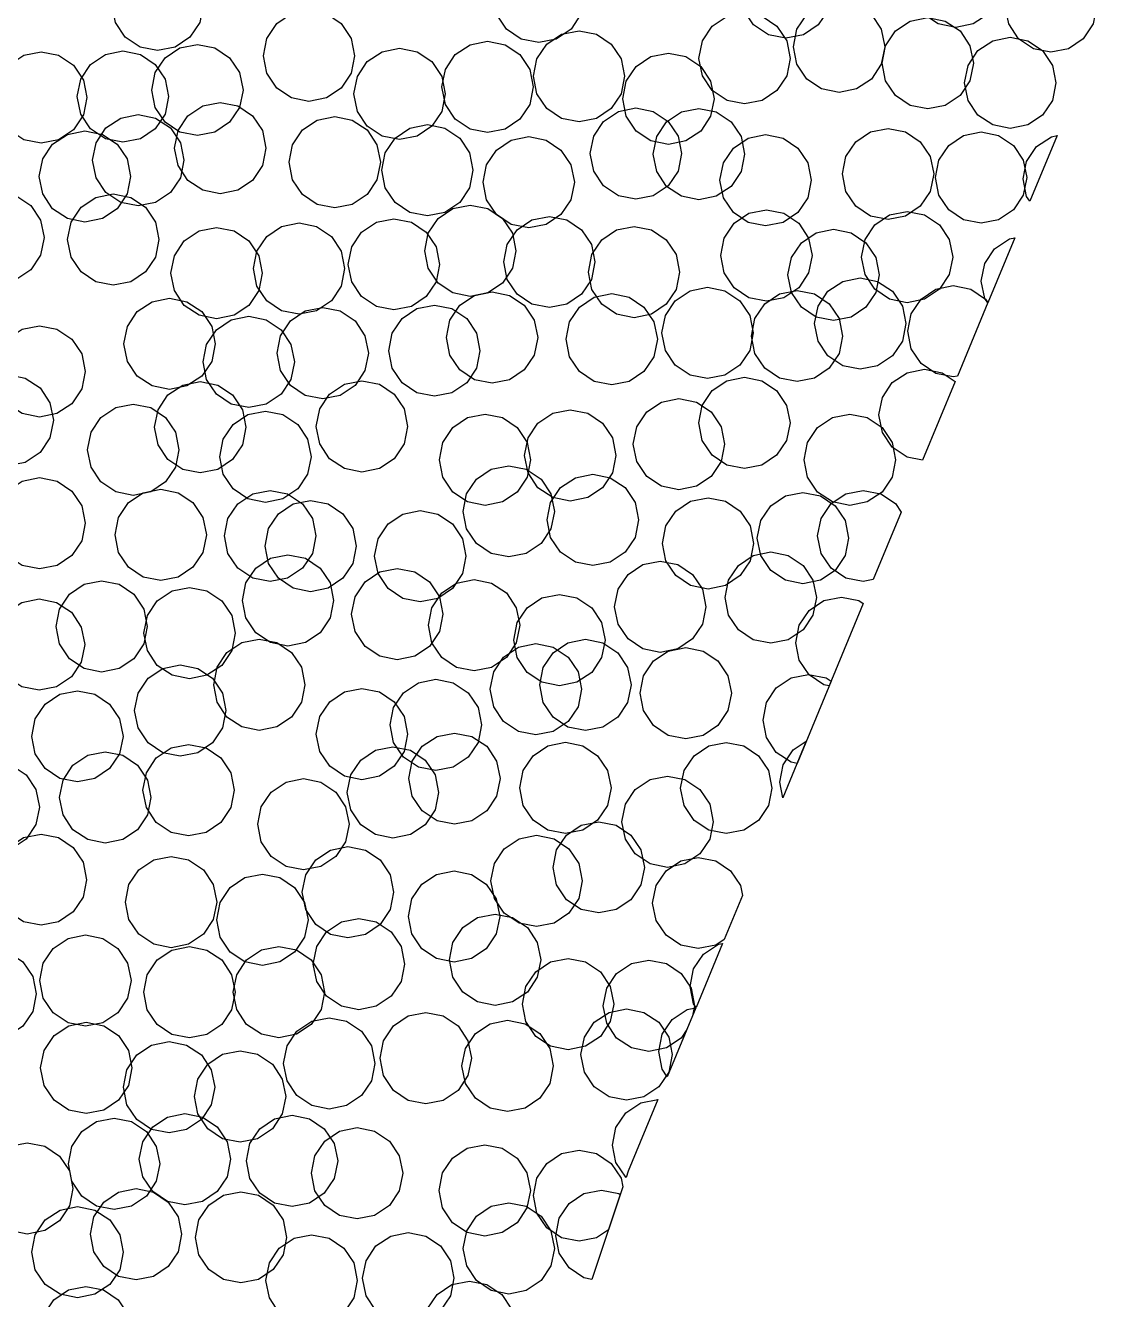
# Model space of a CAD drawing. Header units: millimetres. Extents: x -64 to 65, y -33 to 54.
# Drawn here: x -34.09 to -20.01, y -25.12 to -8.37 of the extents above; entities that cross this region are included whole.
import ezdxf

# ---------------------------------------------------------------- set-up
doc = ezdxf.new("R2010")
doc.units = ezdxf.units.MM

msp = doc.modelspace()

# ---------------------------------------------------------------- linework, layer by layer
for points in [[(-21.306, -8.024), (-21.436, -8.218), (-21.631, -8.348), (-21.861, -8.394), (-22.09, -8.348), (-22.285, -8.218), (-22.415, -8.024), (-22.461, -7.794), (-22.415, -7.564), (-22.285, -7.37), (-22.09, -7.24), (-21.861, -7.194), (-21.631, -7.24), (-21.436, -7.37), (-21.306, -7.564), (-21.261, -7.794), (-21.306, -8.024)], [(-23.539, -8.166), (-23.669, -8.361), (-23.863, -8.491), (-24.093, -8.536), (-24.323, -8.491), (-24.517, -8.361), (-24.647, -8.166), (-24.693, -7.936), (-24.647, -7.707), (-24.517, -7.512), (-24.323, -7.382), (-24.093, -7.336), (-23.863, -7.382), (-23.669, -7.512), (-23.539, -7.707), (-23.493, -7.936), (-23.539, -8.166)], [(-31.799, -8.329), (-31.929, -8.524), (-32.124, -8.654), (-32.354, -8.699), (-32.583, -8.654), (-32.778, -8.524), (-32.908, -8.329), (-32.954, -8.099), (-32.908, -7.87), (-32.778, -7.675), (-32.583, -7.545), (-32.354, -7.499), (-32.124, -7.545), (-31.929, -7.675), (-31.799, -7.87), (-31.754, -8.099), (-31.799, -8.329)], [(-26.788, -8.222), (-26.918, -8.417), (-27.113, -8.547), (-27.342, -8.593), (-27.572, -8.547), (-27.766, -8.417), (-27.897, -8.222), (-27.942, -7.993), (-27.897, -7.763), (-27.766, -7.568), (-27.572, -7.438), (-27.342, -7.393), (-27.113, -7.438), (-26.918, -7.568), (-26.788, -7.763), (-26.742, -7.993), (-26.788, -8.222)], [(-20.055, -8.349), (-20.185, -8.544), (-20.38, -8.674), (-20.609, -8.719), (-20.839, -8.674), (-21.034, -8.544), (-21.164, -8.349), (-21.209, -8.119), (-21.164, -7.89), (-21.034, -7.695), (-20.839, -7.565), (-20.609, -7.519), (-20.38, -7.565), (-20.185, -7.695), (-20.055, -7.89), (-20.009, -8.119), (-20.055, -8.349)], [(-29.808, -8.997), (-29.938, -9.192), (-30.133, -9.322), (-30.363, -9.367), (-30.592, -9.322), (-30.787, -9.192), (-30.917, -8.997), (-30.963, -8.767), (-30.917, -8.538), (-30.787, -8.343), (-30.592, -8.213), (-30.363, -8.167), (-30.133, -8.213), (-29.938, -8.343), (-29.808, -8.538), (-29.763, -8.767), (-29.808, -8.997)], [(-24.082, -9.03), (-24.212, -9.225), (-24.407, -9.355), (-24.637, -9.401), (-24.866, -9.355), (-25.061, -9.225), (-25.191, -9.03), (-25.237, -8.801), (-25.191, -8.571), (-25.061, -8.376), (-24.866, -8.246), (-24.637, -8.201), (-24.407, -8.246), (-24.212, -8.376), (-24.082, -8.571), (-24.037, -8.801), (-24.082, -9.03)], [(-22.839, -8.878), (-22.969, -9.073), (-23.164, -9.203), (-23.393, -9.249), (-23.623, -9.203), (-23.817, -9.073), (-23.948, -8.878), (-23.993, -8.649), (-23.948, -8.419), (-23.817, -8.224), (-23.623, -8.094), (-23.393, -8.049), (-23.164, -8.094), (-22.969, -8.224), (-22.839, -8.419), (-22.793, -8.649), (-22.839, -8.878)], [(-21.674, -9.095), (-21.804, -9.289), (-21.998, -9.419), (-22.228, -9.465), (-22.458, -9.419), (-22.652, -9.289), (-22.782, -9.095), (-22.828, -8.865), (-22.782, -8.636), (-22.652, -8.441), (-22.458, -8.311), (-22.228, -8.265), (-21.998, -8.311), (-21.804, -8.441), (-21.674, -8.636), (-21.628, -8.865), (-21.674, -9.095)], [(-26.259, -9.266), (-26.389, -9.461), (-26.584, -9.591), (-26.813, -9.637), (-27.043, -9.591), (-27.237, -9.461), (-27.367, -9.266), (-27.413, -9.037), (-27.367, -8.807), (-27.237, -8.613), (-27.043, -8.483), (-26.813, -8.437), (-26.584, -8.483), (-26.389, -8.613), (-26.259, -8.807), (-26.213, -9.037), (-26.259, -9.266)], [(-20.589, -9.353), (-20.719, -9.547), (-20.914, -9.677), (-21.144, -9.723), (-21.373, -9.677), (-21.568, -9.547), (-21.698, -9.353), (-21.744, -9.123), (-21.698, -8.894), (-21.568, -8.699), (-21.373, -8.569), (-21.144, -8.523), (-20.914, -8.569), (-20.719, -8.699), (-20.589, -8.894), (-20.544, -9.123), (-20.589, -9.353)], [(-32.256, -9.534), (-32.386, -9.729), (-32.58, -9.859), (-32.81, -9.904), (-33.04, -9.859), (-33.234, -9.729), (-33.364, -9.534), (-33.41, -9.304), (-33.364, -9.075), (-33.234, -8.88), (-33.04, -8.75), (-32.81, -8.704), (-32.58, -8.75), (-32.386, -8.88), (-32.256, -9.075), (-32.21, -9.304), (-32.256, -9.534)], [(-31.276, -9.447), (-31.406, -9.642), (-31.6, -9.772), (-31.83, -9.817), (-32.06, -9.772), (-32.254, -9.642), (-32.384, -9.447), (-32.43, -9.217), (-32.384, -8.988), (-32.254, -8.793), (-32.06, -8.663), (-31.83, -8.617), (-31.6, -8.663), (-31.406, -8.793), (-31.276, -8.988), (-31.23, -9.217), (-31.276, -9.447)], [(-28.618, -9.498), (-28.748, -9.692), (-28.942, -9.822), (-29.172, -9.868), (-29.402, -9.822), (-29.596, -9.692), (-29.726, -9.498), (-29.772, -9.268), (-29.726, -9.038), (-29.596, -8.844), (-29.402, -8.714), (-29.172, -8.668), (-28.942, -8.714), (-28.748, -8.844), (-28.618, -9.038), (-28.572, -9.268), (-28.618, -9.498)], [(-27.461, -9.406), (-27.591, -9.601), (-27.786, -9.731), (-28.015, -9.777), (-28.245, -9.731), (-28.44, -9.601), (-28.57, -9.406), (-28.615, -9.177), (-28.57, -8.947), (-28.44, -8.752), (-28.245, -8.622), (-28.015, -8.577), (-27.786, -8.622), (-27.591, -8.752), (-27.461, -8.947), (-27.415, -9.177), (-27.461, -9.406)], [(-33.329, -9.545), (-33.459, -9.74), (-33.654, -9.87), (-33.883, -9.915), (-34.113, -9.87), (-34.308, -9.74), (-34.438, -9.545), (-34.483, -9.315), (-34.438, -9.086), (-34.308, -8.891), (-34.113, -8.761), (-33.883, -8.715), (-33.654, -8.761), (-33.459, -8.891), (-33.329, -9.086), (-33.283, -9.315), (-33.329, -9.545)], [(-25.083, -9.561), (-25.213, -9.756), (-25.408, -9.886), (-25.637, -9.932), (-25.867, -9.886), (-26.062, -9.756), (-26.192, -9.561), (-26.237, -9.332), (-26.192, -9.102), (-26.062, -8.907), (-25.867, -8.777), (-25.637, -8.732), (-25.408, -8.777), (-25.213, -8.907), (-25.083, -9.102), (-25.037, -9.332), (-25.083, -9.561)], [(-32.054, -10.37), (-32.184, -10.565), (-32.379, -10.695), (-32.609, -10.741), (-32.838, -10.695), (-33.033, -10.565), (-33.163, -10.37), (-33.209, -10.141), (-33.163, -9.911), (-33.033, -9.716), (-32.838, -9.586), (-32.609, -9.541), (-32.379, -9.586), (-32.184, -9.716), (-32.054, -9.911), (-32.009, -10.141), (-32.054, -10.37)], [(-30.975, -10.21), (-31.105, -10.405), (-31.3, -10.535), (-31.529, -10.58), (-31.759, -10.535), (-31.954, -10.405), (-32.084, -10.21), (-32.129, -9.98), (-32.084, -9.751), (-31.954, -9.556), (-31.759, -9.426), (-31.529, -9.38), (-31.3, -9.426), (-31.105, -9.556), (-30.975, -9.751), (-30.929, -9.98), (-30.975, -10.21)], [(-25.511, -10.283), (-25.641, -10.477), (-25.836, -10.607), (-26.065, -10.653), (-26.295, -10.607), (-26.49, -10.477), (-26.62, -10.283), (-26.665, -10.053), (-26.62, -9.823), (-26.49, -9.629), (-26.295, -9.499), (-26.065, -9.453), (-25.836, -9.499), (-25.641, -9.629), (-25.511, -9.823), (-25.465, -10.053), (-25.511, -10.283)], [(-24.683, -10.289), (-24.813, -10.484), (-25.008, -10.614), (-25.237, -10.66), (-25.467, -10.614), (-25.661, -10.484), (-25.792, -10.289), (-25.837, -10.06), (-25.792, -9.83), (-25.661, -9.635), (-25.467, -9.505), (-25.237, -9.46), (-25.008, -9.505), (-24.813, -9.635), (-24.683, -9.83), (-24.637, -10.06), (-24.683, -10.289)], [(-29.47, -10.396), (-29.6, -10.591), (-29.794, -10.721), (-30.024, -10.766), (-30.254, -10.721), (-30.448, -10.591), (-30.578, -10.396), (-30.624, -10.166), (-30.578, -9.937), (-30.448, -9.742), (-30.254, -9.612), (-30.024, -9.566), (-29.794, -9.612), (-29.6, -9.742), (-29.47, -9.937), (-29.424, -10.166), (-29.47, -10.396)], [(-28.252, -10.502), (-28.382, -10.697), (-28.577, -10.827), (-28.807, -10.872), (-29.036, -10.827), (-29.231, -10.697), (-29.361, -10.502), (-29.407, -10.272), (-29.361, -10.043), (-29.231, -9.848), (-29.036, -9.718), (-28.807, -9.672), (-28.577, -9.718), (-28.382, -9.848), (-28.252, -10.043), (-28.207, -10.272), (-28.252, -10.502)], [(-32.755, -10.584), (-32.885, -10.778), (-33.079, -10.908), (-33.309, -10.954), (-33.539, -10.908), (-33.733, -10.778), (-33.863, -10.584), (-33.909, -10.354), (-33.863, -10.124), (-33.733, -9.93), (-33.539, -9.8), (-33.309, -9.754), (-33.079, -9.8), (-32.885, -9.93), (-32.755, -10.124), (-32.709, -10.354), (-32.755, -10.584)], [(-26.92, -10.66), (-27.05, -10.854), (-27.245, -10.984), (-27.474, -11.03), (-27.704, -10.984), (-27.899, -10.854), (-28.029, -10.66), (-28.074, -10.43), (-28.029, -10.2), (-27.899, -10.006), (-27.704, -9.876), (-27.474, -9.83), (-27.245, -9.876), (-27.05, -10.006), (-26.92, -10.2), (-26.874, -10.43), (-26.92, -10.66)], [(-23.806, -10.634), (-23.936, -10.828), (-24.13, -10.958), (-24.36, -11.004), (-24.59, -10.958), (-24.784, -10.828), (-24.914, -10.634), (-24.96, -10.404), (-24.914, -10.174), (-24.784, -9.98), (-24.59, -9.85), (-24.36, -9.804), (-24.13, -9.85), (-23.936, -9.98), (-23.806, -10.174), (-23.76, -10.404), (-23.806, -10.634)], [(-22.196, -10.551), (-22.326, -10.746), (-22.521, -10.876), (-22.75, -10.921), (-22.98, -10.876), (-23.174, -10.746), (-23.304, -10.551), (-23.35, -10.321), (-23.304, -10.092), (-23.174, -9.897), (-22.98, -9.767), (-22.75, -9.721), (-22.521, -9.767), (-22.326, -9.897), (-22.196, -10.092), (-22.15, -10.321), (-22.196, -10.551)], [(-20.973, -10.598), (-21.103, -10.793), (-21.298, -10.923), (-21.527, -10.969), (-21.757, -10.923), (-21.952, -10.793), (-22.082, -10.598), (-22.127, -10.369), (-22.082, -10.139), (-21.952, -9.945), (-21.757, -9.814), (-21.527, -9.769), (-21.298, -9.814), (-21.103, -9.945), (-20.973, -10.139), (-20.927, -10.369), (-20.973, -10.598)], [(-20.886, -10.678), (-20.928, -10.615), (-20.973, -10.385), (-20.928, -10.155), (-20.798, -9.961), (-20.603, -9.831), (-20.529, -9.816), (-20.886, -10.678)], [(-33.891, -11.388), (-34.021, -11.582), (-34.216, -11.712), (-34.446, -11.758), (-34.675, -11.712), (-34.87, -11.582), (-35, -11.388), (-35.046, -11.158), (-35, -10.928), (-34.87, -10.734), (-34.675, -10.604), (-34.446, -10.558), (-34.216, -10.604), (-34.021, -10.734), (-33.891, -10.928), (-33.846, -11.158), (-33.891, -11.388)], [(-32.382, -11.413), (-32.512, -11.608), (-32.706, -11.738), (-32.936, -11.784), (-33.165, -11.738), (-33.36, -11.608), (-33.49, -11.413), (-33.536, -11.184), (-33.49, -10.954), (-33.36, -10.759), (-33.165, -10.629), (-32.936, -10.584), (-32.706, -10.629), (-32.512, -10.759), (-32.382, -10.954), (-32.336, -11.184), (-32.382, -11.413)], [(-27.688, -11.56), (-27.818, -11.755), (-28.012, -11.885), (-28.242, -11.931), (-28.472, -11.885), (-28.666, -11.755), (-28.796, -11.56), (-28.842, -11.331), (-28.796, -11.101), (-28.666, -10.906), (-28.472, -10.776), (-28.242, -10.731), (-28.012, -10.776), (-27.818, -10.906), (-27.688, -11.101), (-27.642, -11.331), (-27.688, -11.56)], [(-26.649, -11.708), (-26.779, -11.902), (-26.973, -12.033), (-27.203, -12.078), (-27.433, -12.033), (-27.627, -11.902), (-27.757, -11.708), (-27.803, -11.478), (-27.757, -11.249), (-27.627, -11.054), (-27.433, -10.924), (-27.203, -10.878), (-26.973, -10.924), (-26.779, -11.054), (-26.649, -11.249), (-26.603, -11.478), (-26.649, -11.708)], [(-23.795, -11.622), (-23.925, -11.817), (-24.12, -11.947), (-24.35, -11.993), (-24.579, -11.947), (-24.774, -11.817), (-24.904, -11.622), (-24.95, -11.393), (-24.904, -11.163), (-24.774, -10.968), (-24.579, -10.838), (-24.35, -10.793), (-24.12, -10.838), (-23.925, -10.968), (-23.795, -11.163), (-23.75, -11.393), (-23.795, -11.622)], [(-21.945, -11.643), (-22.075, -11.837), (-22.27, -11.967), (-22.499, -12.013), (-22.729, -11.967), (-22.923, -11.837), (-23.053, -11.643), (-23.099, -11.413), (-23.053, -11.184), (-22.923, -10.989), (-22.729, -10.859), (-22.499, -10.813), (-22.27, -10.859), (-22.075, -10.989), (-21.945, -11.184), (-21.899, -11.413), (-21.945, -11.643)], [(-31.023, -11.854), (-31.153, -12.049), (-31.348, -12.179), (-31.578, -12.225), (-31.807, -12.179), (-32.002, -12.049), (-32.132, -11.854), (-32.178, -11.625), (-32.132, -11.395), (-32.002, -11.201), (-31.807, -11.07), (-31.578, -11.025), (-31.348, -11.07), (-31.153, -11.201), (-31.023, -11.395), (-30.978, -11.625), (-31.023, -11.854)], [(-29.939, -11.795), (-30.069, -11.99), (-30.264, -12.12), (-30.494, -12.165), (-30.723, -12.12), (-30.918, -11.99), (-31.048, -11.795), (-31.094, -11.565), (-31.048, -11.336), (-30.918, -11.141), (-30.723, -11.011), (-30.494, -10.965), (-30.264, -11.011), (-30.069, -11.141), (-29.939, -11.336), (-29.894, -11.565), (-29.939, -11.795)], [(-28.693, -11.739), (-28.823, -11.933), (-29.017, -12.063), (-29.247, -12.109), (-29.477, -12.063), (-29.671, -11.933), (-29.801, -11.739), (-29.847, -11.509), (-29.801, -11.279), (-29.671, -11.085), (-29.477, -10.955), (-29.247, -10.909), (-29.017, -10.955), (-28.823, -11.085), (-28.693, -11.279), (-28.647, -11.509), (-28.693, -11.739)], [(-25.536, -11.84), (-25.666, -12.034), (-25.861, -12.164), (-26.09, -12.21), (-26.32, -12.164), (-26.515, -12.034), (-26.645, -11.84), (-26.69, -11.61), (-26.645, -11.38), (-26.515, -11.186), (-26.32, -11.056), (-26.09, -11.01), (-25.861, -11.056), (-25.666, -11.186), (-25.536, -11.38), (-25.49, -11.61), (-25.536, -11.84)], [(-22.912, -11.878), (-23.042, -12.072), (-23.237, -12.202), (-23.466, -12.248), (-23.696, -12.202), (-23.89, -12.072), (-24.021, -11.878), (-24.066, -11.648), (-24.021, -11.418), (-23.89, -11.224), (-23.696, -11.094), (-23.466, -11.048), (-23.237, -11.094), (-23.042, -11.224), (-22.912, -11.418), (-22.866, -11.648), (-22.912, -11.878)], [(-21.44, -12.017), (-21.48, -11.957), (-21.526, -11.728), (-21.48, -11.498), (-21.35, -11.303), (-21.155, -11.173), (-21.085, -11.159), (-21.44, -12.017)], [(-22.562, -12.517), (-22.692, -12.712), (-22.887, -12.842), (-23.116, -12.888), (-23.346, -12.842), (-23.54, -12.712), (-23.671, -12.517), (-23.716, -12.288), (-23.671, -12.058), (-23.54, -11.863), (-23.346, -11.733), (-23.116, -11.688), (-22.887, -11.733), (-22.692, -11.863), (-22.562, -12.058), (-22.516, -12.288), (-22.562, -12.517)], [(-27.402, -12.701), (-27.532, -12.895), (-27.727, -13.025), (-27.956, -13.071), (-28.186, -13.025), (-28.381, -12.895), (-28.511, -12.701), (-28.556, -12.471), (-28.511, -12.241), (-28.381, -12.047), (-28.186, -11.917), (-27.956, -11.871), (-27.727, -11.917), (-27.532, -12.047), (-27.402, -12.241), (-27.356, -12.471), (-27.402, -12.701)], [(-24.569, -12.641), (-24.699, -12.836), (-24.894, -12.966), (-25.123, -13.011), (-25.353, -12.966), (-25.548, -12.836), (-25.678, -12.641), (-25.723, -12.411), (-25.678, -12.182), (-25.548, -11.987), (-25.353, -11.857), (-25.123, -11.811), (-24.894, -11.857), (-24.699, -11.987), (-24.569, -12.182), (-24.523, -12.411), (-24.569, -12.641)], [(-23.392, -12.681), (-23.523, -12.875), (-23.717, -13.005), (-23.947, -13.051), (-24.176, -13.005), (-24.371, -12.875), (-24.501, -12.681), (-24.547, -12.451), (-24.501, -12.222), (-24.371, -12.027), (-24.176, -11.897), (-23.947, -11.851), (-23.717, -11.897), (-23.523, -12.027), (-23.392, -12.222), (-23.347, -12.451), (-23.392, -12.681)], [(-21.838, -12.979), (-21.892, -12.989), (-22.122, -12.944), (-22.316, -12.813), (-22.446, -12.619), (-22.492, -12.389), (-22.446, -12.16), (-22.316, -11.965), (-22.122, -11.835), (-21.892, -11.789), (-21.662, -11.835), (-21.468, -11.965), (-21.437, -12.01), (-21.838, -12.979)], [(-31.642, -12.784), (-31.772, -12.978), (-31.967, -13.108), (-32.197, -13.154), (-32.426, -13.108), (-32.621, -12.978), (-32.751, -12.784), (-32.797, -12.554), (-32.751, -12.324), (-32.621, -12.13), (-32.426, -12), (-32.197, -11.954), (-31.967, -12), (-31.772, -12.13), (-31.642, -12.324), (-31.597, -12.554), (-31.642, -12.784)], [(-28.16, -12.874), (-28.29, -13.068), (-28.485, -13.198), (-28.715, -13.244), (-28.944, -13.198), (-29.139, -13.068), (-29.269, -12.874), (-29.315, -12.644), (-29.269, -12.414), (-29.139, -12.22), (-28.944, -12.09), (-28.715, -12.044), (-28.485, -12.09), (-28.29, -12.22), (-28.16, -12.414), (-28.115, -12.644), (-28.16, -12.874)], [(-25.829, -12.724), (-25.959, -12.918), (-26.154, -13.048), (-26.383, -13.094), (-26.613, -13.048), (-26.808, -12.918), (-26.938, -12.724), (-26.983, -12.494), (-26.938, -12.264), (-26.808, -12.07), (-26.613, -11.94), (-26.383, -11.894), (-26.154, -11.94), (-25.959, -12.07), (-25.829, -12.264), (-25.783, -12.494), (-25.829, -12.724)], [(-30.6, -13.021), (-30.73, -13.216), (-30.925, -13.346), (-31.154, -13.392), (-31.384, -13.346), (-31.579, -13.216), (-31.709, -13.021), (-31.754, -12.792), (-31.709, -12.562), (-31.579, -12.368), (-31.384, -12.238), (-31.154, -12.192), (-30.925, -12.238), (-30.73, -12.368), (-30.6, -12.562), (-30.554, -12.792), (-30.6, -13.021)], [(-29.628, -12.906), (-29.758, -13.101), (-29.953, -13.231), (-30.182, -13.276), (-30.412, -13.231), (-30.606, -13.101), (-30.737, -12.906), (-30.782, -12.676), (-30.737, -12.447), (-30.606, -12.252), (-30.412, -12.122), (-30.182, -12.076), (-29.953, -12.122), (-29.758, -12.252), (-29.628, -12.447), (-29.582, -12.676), (-29.628, -12.906)], [(-33.351, -13.146), (-33.481, -13.341), (-33.676, -13.471), (-33.905, -13.517), (-34.135, -13.471), (-34.33, -13.341), (-34.46, -13.146), (-34.505, -12.917), (-34.46, -12.687), (-34.33, -12.492), (-34.135, -12.362), (-33.905, -12.317), (-33.676, -12.362), (-33.481, -12.492), (-33.351, -12.687), (-33.305, -12.917), (-33.351, -13.146)], [(-22.296, -14.083), (-22.5, -14.043), (-22.694, -13.913), (-22.824, -13.718), (-22.87, -13.489), (-22.824, -13.259), (-22.694, -13.064), (-22.5, -12.934), (-22.27, -12.889), (-22.04, -12.934), (-21.868, -13.05), (-22.296, -14.083)], [(-33.768, -13.788), (-33.898, -13.983), (-34.093, -14.113), (-34.323, -14.158), (-34.552, -14.113), (-34.747, -13.983), (-34.877, -13.788), (-34.923, -13.558), (-34.877, -13.329), (-34.747, -13.134), (-34.552, -13.004), (-34.323, -12.958), (-34.093, -13.004), (-33.898, -13.134), (-33.768, -13.329), (-33.723, -13.558), (-33.768, -13.788)], [(-31.238, -13.88), (-31.368, -14.075), (-31.563, -14.205), (-31.793, -14.25), (-32.022, -14.205), (-32.217, -14.075), (-32.347, -13.88), (-32.393, -13.65), (-32.347, -13.421), (-32.217, -13.226), (-32.022, -13.096), (-31.793, -13.05), (-31.563, -13.096), (-31.368, -13.226), (-31.238, -13.421), (-31.193, -13.65), (-31.238, -13.88)], [(-29.113, -13.869), (-29.243, -14.064), (-29.438, -14.194), (-29.667, -14.24), (-29.897, -14.194), (-30.092, -14.064), (-30.222, -13.869), (-30.267, -13.64), (-30.222, -13.41), (-30.092, -13.215), (-29.897, -13.085), (-29.667, -13.04), (-29.438, -13.085), (-29.243, -13.215), (-29.113, -13.41), (-29.067, -13.64), (-29.113, -13.869)], [(-24.085, -13.823), (-24.215, -14.017), (-24.41, -14.147), (-24.639, -14.193), (-24.869, -14.147), (-25.064, -14.017), (-25.194, -13.823), (-25.239, -13.593), (-25.194, -13.364), (-25.064, -13.169), (-24.869, -13.039), (-24.639, -12.993), (-24.41, -13.039), (-24.215, -13.169), (-24.085, -13.364), (-24.039, -13.593), (-24.085, -13.823)], [(-32.12, -14.175), (-32.25, -14.37), (-32.444, -14.5), (-32.674, -14.546), (-32.904, -14.5), (-33.098, -14.37), (-33.228, -14.175), (-33.274, -13.946), (-33.228, -13.716), (-33.098, -13.521), (-32.904, -13.391), (-32.674, -13.346), (-32.444, -13.391), (-32.25, -13.521), (-32.12, -13.716), (-32.074, -13.946), (-32.12, -14.175)], [(-24.944, -14.102), (-25.074, -14.297), (-25.269, -14.427), (-25.499, -14.473), (-25.728, -14.427), (-25.923, -14.297), (-26.053, -14.102), (-26.099, -13.873), (-26.053, -13.643), (-25.923, -13.449), (-25.728, -13.319), (-25.499, -13.273), (-25.269, -13.319), (-25.074, -13.449), (-24.944, -13.643), (-24.899, -13.873), (-24.944, -14.102)], [(-30.381, -14.267), (-30.511, -14.462), (-30.706, -14.592), (-30.935, -14.638), (-31.165, -14.592), (-31.36, -14.462), (-31.49, -14.267), (-31.535, -14.038), (-31.49, -13.808), (-31.36, -13.613), (-31.165, -13.483), (-30.935, -13.438), (-30.706, -13.483), (-30.511, -13.613), (-30.381, -13.808), (-30.335, -14.038), (-30.381, -14.267)], [(-27.495, -14.308), (-27.625, -14.503), (-27.819, -14.633), (-28.049, -14.679), (-28.279, -14.633), (-28.473, -14.503), (-28.603, -14.308), (-28.649, -14.079), (-28.603, -13.849), (-28.473, -13.654), (-28.279, -13.524), (-28.049, -13.479), (-27.819, -13.524), (-27.625, -13.654), (-27.495, -13.849), (-27.449, -14.079), (-27.495, -14.308)], [(-26.374, -14.25), (-26.504, -14.445), (-26.699, -14.575), (-26.929, -14.621), (-27.158, -14.575), (-27.353, -14.445), (-27.483, -14.25), (-27.529, -14.021), (-27.483, -13.791), (-27.353, -13.596), (-27.158, -13.466), (-26.929, -13.421), (-26.699, -13.466), (-26.504, -13.596), (-26.374, -13.791), (-26.329, -14.021), (-26.374, -14.25)], [(-22.698, -14.308), (-22.828, -14.502), (-23.023, -14.633), (-23.252, -14.678), (-23.482, -14.633), (-23.677, -14.502), (-23.807, -14.308), (-23.852, -14.078), (-23.807, -13.849), (-23.677, -13.654), (-23.482, -13.524), (-23.252, -13.478), (-23.023, -13.524), (-22.828, -13.654), (-22.698, -13.849), (-22.652, -14.078), (-22.698, -14.308)], [(-27.182, -14.985), (-27.312, -15.18), (-27.507, -15.31), (-27.736, -15.356), (-27.966, -15.31), (-28.161, -15.18), (-28.291, -14.985), (-28.336, -14.756), (-28.291, -14.526), (-28.161, -14.332), (-27.966, -14.202), (-27.736, -14.156), (-27.507, -14.202), (-27.312, -14.332), (-27.182, -14.526), (-27.136, -14.756), (-27.182, -14.985)], [(-33.351, -15.143), (-33.481, -15.338), (-33.675, -15.468), (-33.905, -15.513), (-34.135, -15.468), (-34.329, -15.338), (-34.459, -15.143), (-34.505, -14.913), (-34.459, -14.684), (-34.329, -14.489), (-34.135, -14.359), (-33.905, -14.313), (-33.675, -14.359), (-33.481, -14.489), (-33.351, -14.684), (-33.305, -14.913), (-33.351, -15.143)], [(-26.077, -15.098), (-26.207, -15.293), (-26.402, -15.423), (-26.631, -15.469), (-26.861, -15.423), (-27.055, -15.293), (-27.186, -15.098), (-27.231, -14.869), (-27.186, -14.639), (-27.055, -14.444), (-26.861, -14.314), (-26.631, -14.269), (-26.402, -14.314), (-26.207, -14.444), (-26.077, -14.639), (-26.031, -14.869), (-26.077, -15.098)], [(-31.758, -15.295), (-31.888, -15.49), (-32.083, -15.62), (-32.312, -15.665), (-32.542, -15.62), (-32.737, -15.49), (-32.867, -15.295), (-32.912, -15.065), (-32.867, -14.836), (-32.737, -14.641), (-32.542, -14.511), (-32.312, -14.465), (-32.083, -14.511), (-31.888, -14.641), (-31.758, -14.836), (-31.712, -15.065), (-31.758, -15.295)], [(-30.319, -15.309), (-30.449, -15.504), (-30.644, -15.634), (-30.873, -15.68), (-31.103, -15.634), (-31.298, -15.504), (-31.428, -15.309), (-31.473, -15.08), (-31.428, -14.85), (-31.298, -14.656), (-31.103, -14.525), (-30.873, -14.48), (-30.644, -14.525), (-30.449, -14.656), (-30.319, -14.85), (-30.273, -15.08), (-30.319, -15.309)], [(-23.315, -15.337), (-23.445, -15.532), (-23.64, -15.662), (-23.869, -15.708), (-24.099, -15.662), (-24.293, -15.532), (-24.423, -15.337), (-24.469, -15.108), (-24.423, -14.878), (-24.293, -14.684), (-24.099, -14.554), (-23.869, -14.508), (-23.64, -14.554), (-23.445, -14.684), (-23.315, -14.878), (-23.269, -15.108), (-23.315, -15.337)], [(-22.946, -15.654), (-23.076, -15.68), (-23.305, -15.634), (-23.5, -15.504), (-23.63, -15.309), (-23.676, -15.08), (-23.63, -14.85), (-23.5, -14.655), (-23.305, -14.525), (-23.076, -14.48), (-22.846, -14.525), (-22.651, -14.655), (-22.578, -14.765), (-22.946, -15.654)], [(-29.787, -15.442), (-29.917, -15.636), (-30.112, -15.767), (-30.341, -15.812), (-30.571, -15.767), (-30.766, -15.636), (-30.896, -15.442), (-30.941, -15.212), (-30.896, -14.983), (-30.766, -14.788), (-30.571, -14.658), (-30.341, -14.612), (-30.112, -14.658), (-29.917, -14.788), (-29.787, -14.983), (-29.741, -15.212), (-29.787, -15.442)], [(-24.563, -15.406), (-24.693, -15.601), (-24.888, -15.731), (-25.117, -15.777), (-25.347, -15.731), (-25.541, -15.601), (-25.672, -15.406), (-25.717, -15.177), (-25.672, -14.947), (-25.541, -14.752), (-25.347, -14.622), (-25.117, -14.577), (-24.888, -14.622), (-24.693, -14.752), (-24.563, -14.947), (-24.517, -15.177), (-24.563, -15.406)], [(-28.345, -15.575), (-28.476, -15.77), (-28.67, -15.9), (-28.9, -15.946), (-29.129, -15.9), (-29.324, -15.77), (-29.454, -15.575), (-29.5, -15.346), (-29.454, -15.116), (-29.324, -14.921), (-29.129, -14.791), (-28.9, -14.746), (-28.67, -14.791), (-28.476, -14.921), (-28.345, -15.116), (-28.3, -15.346), (-28.345, -15.575)], [(-30.084, -16.156), (-30.214, -16.351), (-30.409, -16.481), (-30.639, -16.527), (-30.868, -16.481), (-31.063, -16.351), (-31.193, -16.156), (-31.239, -15.927), (-31.193, -15.697), (-31.063, -15.503), (-30.868, -15.373), (-30.639, -15.327), (-30.409, -15.373), (-30.214, -15.503), (-30.084, -15.697), (-30.039, -15.927), (-30.084, -16.156)], [(-23.738, -16.119), (-23.868, -16.314), (-24.062, -16.444), (-24.292, -16.49), (-24.522, -16.444), (-24.716, -16.314), (-24.846, -16.119), (-24.892, -15.89), (-24.846, -15.66), (-24.716, -15.466), (-24.522, -15.335), (-24.292, -15.29), (-24.062, -15.335), (-23.868, -15.466), (-23.738, -15.66), (-23.692, -15.89), (-23.738, -16.119)], [(-28.648, -16.337), (-28.778, -16.531), (-28.973, -16.661), (-29.202, -16.707), (-29.432, -16.661), (-29.626, -16.531), (-29.756, -16.337), (-29.802, -16.107), (-29.756, -15.878), (-29.626, -15.683), (-29.432, -15.553), (-29.202, -15.507), (-28.973, -15.553), (-28.778, -15.683), (-28.648, -15.878), (-28.602, -16.107), (-28.648, -16.337)], [(-25.191, -16.239), (-25.321, -16.434), (-25.516, -16.564), (-25.745, -16.61), (-25.975, -16.564), (-26.169, -16.434), (-26.299, -16.239), (-26.345, -16.01), (-26.299, -15.78), (-26.169, -15.585), (-25.975, -15.455), (-25.745, -15.41), (-25.516, -15.455), (-25.321, -15.585), (-25.191, -15.78), (-25.145, -16.01), (-25.191, -16.239)], [(-32.535, -16.499), (-32.665, -16.694), (-32.859, -16.824), (-33.089, -16.87), (-33.319, -16.824), (-33.513, -16.694), (-33.643, -16.499), (-33.689, -16.27), (-33.643, -16.04), (-33.513, -15.845), (-33.319, -15.715), (-33.089, -15.67), (-32.859, -15.715), (-32.665, -15.845), (-32.535, -16.04), (-32.489, -16.27), (-32.535, -16.499)], [(-27.638, -16.483), (-27.768, -16.678), (-27.963, -16.808), (-28.192, -16.854), (-28.422, -16.808), (-28.616, -16.678), (-28.747, -16.483), (-28.792, -16.254), (-28.747, -16.024), (-28.616, -15.829), (-28.422, -15.699), (-28.192, -15.654), (-27.963, -15.699), (-27.768, -15.829), (-27.638, -16.024), (-27.592, -16.254), (-27.638, -16.483)], [(-33.356, -16.737), (-33.486, -16.932), (-33.681, -17.062), (-33.91, -17.108), (-34.14, -17.062), (-34.335, -16.932), (-34.465, -16.737), (-34.51, -16.508), (-34.465, -16.278), (-34.335, -16.083), (-34.14, -15.953), (-33.91, -15.908), (-33.681, -15.953), (-33.486, -16.083), (-33.356, -16.278), (-33.31, -16.508), (-33.356, -16.737)], [(-31.379, -16.587), (-31.509, -16.781), (-31.704, -16.911), (-31.934, -16.957), (-32.163, -16.911), (-32.358, -16.781), (-32.488, -16.587), (-32.534, -16.357), (-32.488, -16.127), (-32.358, -15.933), (-32.163, -15.803), (-31.934, -15.757), (-31.704, -15.803), (-31.509, -15.933), (-31.379, -16.127), (-31.334, -16.357), (-31.379, -16.587)], [(-26.516, -16.679), (-26.646, -16.873), (-26.84, -17.003), (-27.07, -17.049), (-27.3, -17.003), (-27.494, -16.873), (-27.624, -16.679), (-27.67, -16.449), (-27.624, -16.219), (-27.494, -16.025), (-27.3, -15.895), (-27.07, -15.849), (-26.84, -15.895), (-26.646, -16.025), (-26.516, -16.219), (-26.47, -16.449), (-26.516, -16.679)], [(-23.525, -17.051), (-23.593, -17.037), (-23.788, -16.907), (-23.918, -16.713), (-23.963, -16.483), (-23.918, -16.253), (-23.788, -16.059), (-23.593, -15.929), (-23.363, -15.883), (-23.134, -15.929), (-23.076, -15.967), (-23.525, -17.051)], [(-30.462, -17.266), (-30.592, -17.46), (-30.787, -17.59), (-31.016, -17.636), (-31.246, -17.59), (-31.441, -17.46), (-31.571, -17.266), (-31.616, -17.036), (-31.571, -16.806), (-31.441, -16.612), (-31.246, -16.482), (-31.016, -16.436), (-30.787, -16.482), (-30.592, -16.612), (-30.462, -16.806), (-30.416, -17.036), (-30.462, -17.266)], [(-26.826, -17.325), (-26.956, -17.52), (-27.151, -17.65), (-27.381, -17.695), (-27.61, -17.65), (-27.805, -17.52), (-27.935, -17.325), (-27.981, -17.095), (-27.935, -16.866), (-27.805, -16.671), (-27.61, -16.541), (-27.381, -16.495), (-27.151, -16.541), (-26.956, -16.671), (-26.826, -16.866), (-26.781, -17.095), (-26.826, -17.325)], [(-26.174, -17.268), (-26.304, -17.463), (-26.499, -17.593), (-26.728, -17.638), (-26.958, -17.593), (-27.152, -17.463), (-27.283, -17.268), (-27.328, -17.038), (-27.283, -16.809), (-27.152, -16.614), (-26.958, -16.484), (-26.728, -16.438), (-26.499, -16.484), (-26.304, -16.614), (-26.174, -16.809), (-26.128, -17.038), (-26.174, -17.268)], [(-24.856, -17.376), (-24.986, -17.571), (-25.181, -17.701), (-25.41, -17.746), (-25.64, -17.701), (-25.835, -17.571), (-25.965, -17.376), (-26.01, -17.146), (-25.965, -16.917), (-25.835, -16.722), (-25.64, -16.592), (-25.41, -16.546), (-25.181, -16.592), (-24.986, -16.722), (-24.856, -16.917), (-24.81, -17.146), (-24.856, -17.376)], [(-31.5, -17.604), (-31.63, -17.799), (-31.825, -17.929), (-32.055, -17.975), (-32.284, -17.929), (-32.479, -17.799), (-32.609, -17.604), (-32.655, -17.375), (-32.609, -17.145), (-32.479, -16.95), (-32.284, -16.82), (-32.055, -16.775), (-31.825, -16.82), (-31.63, -16.95), (-31.5, -17.145), (-31.455, -17.375), (-31.5, -17.604)], [(-23.947, -18.07), (-24.024, -18.055), (-24.219, -17.925), (-24.349, -17.73), (-24.394, -17.5), (-24.349, -17.271), (-24.219, -17.076), (-24.024, -16.946), (-23.794, -16.9), (-23.565, -16.946), (-23.499, -16.99), (-23.947, -18.07)], [(-28.141, -17.793), (-28.271, -17.988), (-28.466, -18.118), (-28.696, -18.164), (-28.925, -18.118), (-29.12, -17.988), (-29.25, -17.793), (-29.296, -17.564), (-29.25, -17.334), (-29.12, -17.14), (-28.925, -17.01), (-28.696, -16.964), (-28.466, -17.01), (-28.271, -17.14), (-28.141, -17.334), (-28.096, -17.564), (-28.141, -17.793)], [(-32.854, -17.943), (-32.984, -18.138), (-33.178, -18.268), (-33.408, -18.314), (-33.638, -18.268), (-33.832, -18.138), (-33.962, -17.943), (-34.008, -17.714), (-33.962, -17.484), (-33.832, -17.289), (-33.638, -17.159), (-33.408, -17.114), (-33.178, -17.159), (-32.984, -17.289), (-32.854, -17.484), (-32.808, -17.714), (-32.854, -17.943)], [(-29.113, -17.913), (-29.243, -18.108), (-29.438, -18.238), (-29.667, -18.284), (-29.897, -18.238), (-30.091, -18.108), (-30.222, -17.913), (-30.267, -17.684), (-30.222, -17.454), (-30.091, -17.259), (-29.897, -17.129), (-29.667, -17.084), (-29.438, -17.129), (-29.243, -17.259), (-29.113, -17.454), (-29.067, -17.684), (-29.113, -17.913)], [(-27.896, -18.499), (-28.026, -18.694), (-28.221, -18.824), (-28.45, -18.87), (-28.68, -18.824), (-28.875, -18.694), (-29.005, -18.499), (-29.05, -18.27), (-29.005, -18.04), (-28.875, -17.845), (-28.68, -17.715), (-28.45, -17.67), (-28.221, -17.715), (-28.026, -17.845), (-27.896, -18.04), (-27.85, -18.27), (-27.896, -18.499)], [(-32.488, -18.747), (-32.618, -18.942), (-32.812, -19.072), (-33.042, -19.117), (-33.272, -19.072), (-33.466, -18.942), (-33.596, -18.747), (-33.642, -18.517), (-33.596, -18.288), (-33.466, -18.093), (-33.272, -17.963), (-33.042, -17.917), (-32.812, -17.963), (-32.618, -18.093), (-32.488, -18.288), (-32.442, -18.517), (-32.488, -18.747)], [(-31.391, -18.651), (-31.521, -18.846), (-31.716, -18.976), (-31.946, -19.022), (-32.175, -18.976), (-32.37, -18.846), (-32.5, -18.651), (-32.546, -18.422), (-32.5, -18.192), (-32.37, -17.997), (-32.175, -17.867), (-31.946, -17.822), (-31.716, -17.867), (-31.521, -17.997), (-31.391, -18.192), (-31.346, -18.422), (-31.391, -18.651)], [(-28.704, -18.68), (-28.834, -18.875), (-29.029, -19.005), (-29.259, -19.051), (-29.488, -19.005), (-29.683, -18.875), (-29.813, -18.68), (-29.859, -18.451), (-29.813, -18.221), (-29.683, -18.026), (-29.488, -17.896), (-29.259, -17.851), (-29.029, -17.896), (-28.834, -18.026), (-28.704, -18.221), (-28.659, -18.451), (-28.704, -18.68)], [(-26.438, -18.622), (-26.568, -18.816), (-26.762, -18.946), (-26.992, -18.992), (-27.221, -18.946), (-27.416, -18.816), (-27.546, -18.622), (-27.592, -18.392), (-27.546, -18.162), (-27.416, -17.968), (-27.221, -17.838), (-26.992, -17.792), (-26.762, -17.838), (-26.568, -17.968), (-26.438, -18.162), (-26.392, -18.392), (-26.438, -18.622)], [(-24.323, -18.623), (-24.453, -18.818), (-24.647, -18.948), (-24.877, -18.993), (-25.107, -18.948), (-25.301, -18.818), (-25.431, -18.623), (-25.477, -18.393), (-25.431, -18.164), (-25.301, -17.969), (-25.107, -17.839), (-24.877, -17.793), (-24.647, -17.839), (-24.453, -17.969), (-24.323, -18.164), (-24.277, -18.393), (-24.323, -18.623)], [(-24.134, -18.523), (-24.175, -18.318), (-24.129, -18.088), (-23.999, -17.893), (-23.825, -17.777), (-24.134, -18.523)], [(-33.952, -18.873), (-34.082, -19.067), (-34.277, -19.197), (-34.506, -19.243), (-34.736, -19.197), (-34.931, -19.067), (-35.061, -18.873), (-35.106, -18.643), (-35.061, -18.413), (-34.931, -18.219), (-34.736, -18.089), (-34.506, -18.043), (-34.277, -18.089), (-34.082, -18.219), (-33.952, -18.413), (-33.906, -18.643), (-33.952, -18.873)], [(-25.095, -19.065), (-25.225, -19.26), (-25.42, -19.39), (-25.649, -19.436), (-25.879, -19.39), (-26.074, -19.26), (-26.204, -19.065), (-26.249, -18.836), (-26.204, -18.606), (-26.074, -18.411), (-25.879, -18.281), (-25.649, -18.236), (-25.42, -18.281), (-25.225, -18.411), (-25.095, -18.606), (-25.049, -18.836), (-25.095, -19.065)], [(-29.881, -19.099), (-30.011, -19.294), (-30.206, -19.424), (-30.435, -19.47), (-30.665, -19.424), (-30.859, -19.294), (-30.99, -19.099), (-31.035, -18.87), (-30.99, -18.64), (-30.859, -18.446), (-30.665, -18.315), (-30.435, -18.27), (-30.206, -18.315), (-30.011, -18.446), (-29.881, -18.64), (-29.835, -18.87), (-29.881, -19.099)], [(-26, -19.666), (-26.13, -19.861), (-26.324, -19.991), (-26.554, -20.036), (-26.784, -19.991), (-26.978, -19.861), (-27.108, -19.666), (-27.154, -19.436), (-27.108, -19.207), (-26.978, -19.012), (-26.784, -18.882), (-26.554, -18.836), (-26.324, -18.882), (-26.13, -19.012), (-26, -19.207), (-25.954, -19.436), (-26, -19.666)], [(-33.332, -19.827), (-33.462, -20.022), (-33.657, -20.152), (-33.886, -20.198), (-34.116, -20.152), (-34.31, -20.022), (-34.441, -19.827), (-34.486, -19.598), (-34.441, -19.368), (-34.31, -19.173), (-34.116, -19.043), (-33.886, -18.998), (-33.657, -19.043), (-33.462, -19.173), (-33.332, -19.368), (-33.286, -19.598), (-33.332, -19.827)], [(-26.816, -19.844), (-26.947, -20.039), (-27.141, -20.169), (-27.371, -20.215), (-27.6, -20.169), (-27.795, -20.039), (-27.925, -19.844), (-27.971, -19.615), (-27.925, -19.385), (-27.795, -19.191), (-27.6, -19.06), (-27.371, -19.015), (-27.141, -19.06), (-26.947, -19.191), (-26.816, -19.385), (-26.771, -19.615), (-26.816, -19.844)], [(-29.296, -19.992), (-29.427, -20.187), (-29.621, -20.317), (-29.851, -20.362), (-30.08, -20.317), (-30.275, -20.187), (-30.405, -19.992), (-30.451, -19.762), (-30.405, -19.533), (-30.275, -19.338), (-30.08, -19.208), (-29.851, -19.162), (-29.621, -19.208), (-29.427, -19.338), (-29.296, -19.533), (-29.251, -19.762), (-29.296, -19.992)], [(-31.621, -20.121), (-31.751, -20.316), (-31.946, -20.446), (-32.176, -20.492), (-32.405, -20.446), (-32.6, -20.316), (-32.73, -20.121), (-32.776, -19.892), (-32.73, -19.662), (-32.6, -19.467), (-32.405, -19.337), (-32.176, -19.292), (-31.946, -19.337), (-31.751, -19.467), (-31.621, -19.662), (-31.576, -19.892), (-31.621, -20.121)], [(-24.906, -20.386), (-25.015, -20.459), (-25.245, -20.505), (-25.474, -20.459), (-25.669, -20.329), (-25.799, -20.134), (-25.845, -19.905), (-25.799, -19.675), (-25.669, -19.481), (-25.474, -19.35), (-25.245, -19.305), (-25.015, -19.35), (-24.82, -19.481), (-24.69, -19.675), (-24.665, -19.804), (-24.906, -20.386)], [(-30.422, -20.355), (-30.552, -20.55), (-30.747, -20.68), (-30.976, -20.726), (-31.206, -20.68), (-31.4, -20.55), (-31.53, -20.355), (-31.576, -20.126), (-31.53, -19.896), (-31.4, -19.702), (-31.206, -19.571), (-30.976, -19.526), (-30.747, -19.571), (-30.552, -19.702), (-30.422, -19.896), (-30.376, -20.126), (-30.422, -20.355)], [(-27.901, -20.312), (-28.032, -20.506), (-28.226, -20.636), (-28.456, -20.682), (-28.685, -20.636), (-28.88, -20.506), (-29.01, -20.312), (-29.056, -20.082), (-29.01, -19.852), (-28.88, -19.658), (-28.685, -19.528), (-28.456, -19.482), (-28.226, -19.528), (-28.032, -19.658), (-27.901, -19.852), (-27.856, -20.082), (-27.901, -20.312)], [(-27.362, -20.881), (-27.492, -21.076), (-27.687, -21.206), (-27.917, -21.251), (-28.146, -21.206), (-28.341, -21.076), (-28.471, -20.881), (-28.517, -20.651), (-28.471, -20.422), (-28.341, -20.227), (-28.146, -20.097), (-27.917, -20.051), (-27.687, -20.097), (-27.492, -20.227), (-27.362, -20.422), (-27.317, -20.651), (-27.362, -20.881)], [(-29.153, -20.937), (-29.283, -21.131), (-29.478, -21.261), (-29.707, -21.307), (-29.937, -21.261), (-30.132, -21.131), (-30.262, -20.937), (-30.307, -20.707), (-30.262, -20.477), (-30.132, -20.283), (-29.937, -20.153), (-29.707, -20.107), (-29.478, -20.153), (-29.283, -20.283), (-29.153, -20.477), (-29.107, -20.707), (-29.153, -20.937)], [(-32.747, -21.155), (-32.877, -21.349), (-33.072, -21.48), (-33.301, -21.525), (-33.531, -21.48), (-33.726, -21.349), (-33.856, -21.155), (-33.901, -20.925), (-33.856, -20.696), (-33.726, -20.501), (-33.531, -20.371), (-33.301, -20.325), (-33.072, -20.371), (-32.877, -20.501), (-32.747, -20.696), (-32.701, -20.925), (-32.747, -21.155)], [(-33.995, -21.331), (-34.125, -21.525), (-34.32, -21.655), (-34.55, -21.701), (-34.779, -21.655), (-34.974, -21.525), (-35.104, -21.331), (-35.15, -21.101), (-35.104, -20.871), (-34.974, -20.677), (-34.779, -20.547), (-34.55, -20.501), (-34.32, -20.547), (-34.125, -20.677), (-33.995, -20.871), (-33.95, -21.101), (-33.995, -21.331)], [(-31.381, -21.308), (-31.511, -21.503), (-31.705, -21.633), (-31.935, -21.678), (-32.164, -21.633), (-32.359, -21.503), (-32.489, -21.308), (-32.535, -21.078), (-32.489, -20.849), (-32.359, -20.654), (-32.164, -20.524), (-31.935, -20.478), (-31.705, -20.524), (-31.511, -20.654), (-31.381, -20.849), (-31.335, -21.078), (-31.381, -21.308)], [(-30.204, -21.306), (-30.334, -21.501), (-30.529, -21.631), (-30.758, -21.677), (-30.988, -21.631), (-31.183, -21.501), (-31.313, -21.306), (-31.358, -21.077), (-31.313, -20.847), (-31.183, -20.652), (-30.988, -20.522), (-30.758, -20.477), (-30.529, -20.522), (-30.334, -20.652), (-30.204, -20.847), (-30.158, -21.077), (-30.204, -21.306)], [(-25.275, -21.277), (-25.306, -21.23), (-25.352, -21.001), (-25.306, -20.771), (-25.176, -20.576), (-24.981, -20.446), (-24.926, -20.435), (-25.275, -21.277)], [(-26.402, -21.463), (-26.532, -21.658), (-26.727, -21.788), (-26.957, -21.834), (-27.186, -21.788), (-27.381, -21.658), (-27.511, -21.463), (-27.557, -21.234), (-27.511, -21.004), (-27.381, -20.809), (-27.186, -20.679), (-26.957, -20.634), (-26.727, -20.679), (-26.532, -20.809), (-26.402, -21.004), (-26.357, -21.234), (-26.402, -21.463)], [(-25.395, -21.567), (-25.47, -21.68), (-25.665, -21.81), (-25.894, -21.856), (-26.124, -21.81), (-26.319, -21.68), (-26.449, -21.485), (-26.494, -21.256), (-26.449, -21.026), (-26.319, -20.832), (-26.124, -20.701), (-25.894, -20.656), (-25.665, -20.701), (-25.47, -20.832), (-25.34, -21.026), (-25.294, -21.256), (-25.321, -21.389), (-25.395, -21.567)], [(-29.543, -22.242), (-29.673, -22.437), (-29.868, -22.567), (-30.097, -22.613), (-30.327, -22.567), (-30.522, -22.437), (-30.652, -22.242), (-30.697, -22.013), (-30.652, -21.783), (-30.522, -21.588), (-30.327, -21.458), (-30.097, -21.413), (-29.868, -21.458), (-29.673, -21.588), (-29.543, -21.783), (-29.497, -22.013), (-29.543, -22.242)], [(-28.273, -22.174), (-28.403, -22.369), (-28.598, -22.499), (-28.828, -22.544), (-29.057, -22.499), (-29.252, -22.369), (-29.382, -22.174), (-29.428, -21.944), (-29.382, -21.715), (-29.252, -21.52), (-29.057, -21.39), (-28.828, -21.344), (-28.598, -21.39), (-28.403, -21.52), (-28.273, -21.715), (-28.228, -21.944), (-28.273, -22.174)], [(-25.634, -22.127), (-25.764, -22.321), (-25.959, -22.451), (-26.188, -22.497), (-26.418, -22.451), (-26.613, -22.321), (-26.743, -22.127), (-26.788, -21.897), (-26.743, -21.668), (-26.613, -21.473), (-26.418, -21.343), (-26.188, -21.297), (-25.959, -21.343), (-25.764, -21.473), (-25.634, -21.668), (-25.588, -21.897), (-25.634, -22.127)], [(-25.652, -22.188), (-25.718, -22.089), (-25.764, -21.859), (-25.718, -21.629), (-25.588, -21.435), (-25.393, -21.305), (-25.276, -21.281), (-25.652, -22.188)], [(-32.736, -22.302), (-32.866, -22.497), (-33.061, -22.627), (-33.291, -22.672), (-33.52, -22.627), (-33.715, -22.497), (-33.845, -22.302), (-33.891, -22.072), (-33.845, -21.843), (-33.715, -21.648), (-33.52, -21.518), (-33.291, -21.472), (-33.061, -21.518), (-32.866, -21.648), (-32.736, -21.843), (-32.691, -22.072), (-32.736, -22.302)], [(-27.198, -22.276), (-27.328, -22.471), (-27.522, -22.601), (-27.752, -22.646), (-27.982, -22.601), (-28.176, -22.471), (-28.306, -22.276), (-28.352, -22.046), (-28.306, -21.817), (-28.176, -21.622), (-27.982, -21.492), (-27.752, -21.446), (-27.522, -21.492), (-27.328, -21.622), (-27.198, -21.817), (-27.152, -22.046), (-27.198, -22.276)], [(-31.648, -22.556), (-31.778, -22.751), (-31.973, -22.881), (-32.203, -22.926), (-32.432, -22.881), (-32.627, -22.751), (-32.757, -22.556), (-32.803, -22.326), (-32.757, -22.097), (-32.627, -21.902), (-32.432, -21.772), (-32.203, -21.726), (-31.973, -21.772), (-31.778, -21.902), (-31.648, -22.097), (-31.603, -22.326), (-31.648, -22.556)], [(-30.714, -22.678), (-30.844, -22.873), (-31.039, -23.003), (-31.269, -23.048), (-31.498, -23.003), (-31.693, -22.873), (-31.823, -22.678), (-31.869, -22.448), (-31.823, -22.219), (-31.693, -22.024), (-31.498, -21.894), (-31.269, -21.848), (-31.039, -21.894), (-30.844, -22.024), (-30.714, -22.219), (-30.669, -22.448), (-30.714, -22.678)], [(-26.166, -23.429), (-26.194, -23.513), (-26.196, -23.511), (-26.327, -23.316), (-26.372, -23.087), (-26.327, -22.857), (-26.196, -22.663), (-26.002, -22.532), (-25.776, -22.488), (-26.166, -23.429)], [(-32.371, -23.563), (-32.501, -23.758), (-32.696, -23.888), (-32.925, -23.933), (-33.155, -23.888), (-33.349, -23.758), (-33.479, -23.563), (-33.525, -23.333), (-33.479, -23.104), (-33.349, -22.909), (-33.155, -22.779), (-32.925, -22.733), (-32.696, -22.779), (-32.501, -22.909), (-32.371, -23.104), (-32.325, -23.333), (-32.371, -23.563)], [(-31.44, -23.503), (-31.57, -23.698), (-31.764, -23.828), (-31.994, -23.873), (-32.223, -23.828), (-32.418, -23.698), (-32.548, -23.503), (-32.594, -23.273), (-32.548, -23.044), (-32.418, -22.849), (-32.223, -22.719), (-31.994, -22.673), (-31.764, -22.719), (-31.57, -22.849), (-31.44, -23.044), (-31.394, -23.273), (-31.44, -23.503)], [(-30.032, -23.526), (-30.162, -23.721), (-30.356, -23.851), (-30.586, -23.896), (-30.816, -23.851), (-31.01, -23.721), (-31.14, -23.526), (-31.186, -23.296), (-31.14, -23.067), (-31.01, -22.872), (-30.816, -22.742), (-30.586, -22.696), (-30.356, -22.742), (-30.162, -22.872), (-30.032, -23.067), (-29.986, -23.296), (-30.032, -23.526)], [(-29.176, -23.688), (-29.306, -23.882), (-29.501, -24.013), (-29.731, -24.058), (-29.96, -24.013), (-30.155, -23.882), (-30.285, -23.688), (-30.331, -23.458), (-30.285, -23.229), (-30.155, -23.034), (-29.96, -22.904), (-29.731, -22.858), (-29.501, -22.904), (-29.306, -23.034), (-29.176, -23.229), (-29.131, -23.458), (-29.176, -23.688)], [(-33.513, -23.887), (-33.643, -24.081), (-33.838, -24.211), (-34.067, -24.257), (-34.297, -24.211), (-34.491, -24.081), (-34.622, -23.887), (-34.667, -23.657), (-34.622, -23.427), (-34.491, -23.233), (-34.297, -23.103), (-34.067, -23.057), (-33.838, -23.103), (-33.643, -23.233), (-33.513, -23.427), (-33.467, -23.657), (-33.513, -23.887)], [(-27.498, -23.913), (-27.628, -24.108), (-27.822, -24.238), (-28.052, -24.283), (-28.282, -24.238), (-28.476, -24.108), (-28.606, -23.913), (-28.652, -23.683), (-28.606, -23.454), (-28.476, -23.259), (-28.282, -23.129), (-28.052, -23.083), (-27.822, -23.129), (-27.628, -23.259), (-27.498, -23.454), (-27.452, -23.683), (-27.498, -23.913)], [(-26.426, -24.201), (-26.584, -24.306), (-26.813, -24.352), (-27.043, -24.306), (-27.238, -24.176), (-27.368, -23.982), (-27.413, -23.752), (-27.368, -23.522), (-27.238, -23.328), (-27.043, -23.198), (-26.813, -23.152), (-26.584, -23.198), (-26.389, -23.328), (-26.259, -23.522), (-26.236, -23.638), (-26.426, -24.201)], [(-32.083, -24.49), (-32.213, -24.684), (-32.408, -24.814), (-32.637, -24.86), (-32.867, -24.814), (-33.062, -24.684), (-33.192, -24.49), (-33.237, -24.26), (-33.192, -24.03), (-33.062, -23.836), (-32.867, -23.706), (-32.637, -23.66), (-32.408, -23.706), (-32.213, -23.836), (-32.083, -24.03), (-32.037, -24.26), (-32.083, -24.49)], [(-30.703, -24.53), (-30.833, -24.724), (-31.027, -24.854), (-31.257, -24.9), (-31.487, -24.854), (-31.681, -24.724), (-31.811, -24.53), (-31.857, -24.3), (-31.811, -24.07), (-31.681, -23.876), (-31.487, -23.746), (-31.257, -23.7), (-31.027, -23.746), (-30.833, -23.876), (-30.703, -24.07), (-30.657, -24.3), (-30.703, -24.53)], [(-26.646, -24.853), (-26.749, -24.833), (-26.944, -24.703), (-27.074, -24.508), (-27.119, -24.278), (-27.074, -24.049), (-26.944, -23.854), (-26.749, -23.724), (-26.519, -23.678), (-26.29, -23.724), (-26.27, -23.737), (-26.646, -24.853)], [(-32.852, -24.725), (-32.982, -24.919), (-33.177, -25.049), (-33.407, -25.095), (-33.636, -25.049), (-33.831, -24.919), (-33.961, -24.725), (-34.007, -24.495), (-33.961, -24.266), (-33.831, -24.071), (-33.636, -23.941), (-33.407, -23.895), (-33.177, -23.941), (-32.982, -24.071), (-32.852, -24.266), (-32.807, -24.495), (-32.852, -24.725)], [(-27.182, -24.675), (-27.312, -24.869), (-27.507, -24.999), (-27.736, -25.045), (-27.966, -24.999), (-28.16, -24.869), (-28.29, -24.675), (-28.336, -24.445), (-28.29, -24.215), (-28.16, -24.021), (-27.966, -23.891), (-27.736, -23.845), (-27.507, -23.891), (-27.312, -24.021), (-27.182, -24.215), (-27.136, -24.445), (-27.182, -24.675)], [(-29.774, -25.096), (-29.904, -25.291), (-30.099, -25.421), (-30.329, -25.466), (-30.558, -25.421), (-30.753, -25.291), (-30.883, -25.096), (-30.929, -24.866), (-30.883, -24.637), (-30.753, -24.442), (-30.558, -24.312), (-30.329, -24.266), (-30.099, -24.312), (-29.904, -24.442), (-29.774, -24.637), (-29.729, -24.866), (-29.774, -25.096)], [(-28.504, -25.067), (-28.634, -25.261), (-28.829, -25.392), (-29.058, -25.437), (-29.288, -25.392), (-29.483, -25.261), (-29.613, -25.067), (-29.658, -24.837), (-29.613, -24.608), (-29.483, -24.413), (-29.288, -24.283), (-29.058, -24.237), (-28.829, -24.283), (-28.634, -24.413), (-28.504, -24.608), (-28.458, -24.837), (-28.504, -25.067)], [(-32.74, -25.776), (-32.87, -25.971), (-33.065, -26.101), (-33.295, -26.147), (-33.524, -26.101), (-33.719, -25.971), (-33.849, -25.776), (-33.895, -25.547), (-33.849, -25.317), (-33.719, -25.122), (-33.524, -24.992), (-33.295, -24.947), (-33.065, -24.992), (-32.87, -25.122), (-32.74, -25.317), (-32.695, -25.547), (-32.74, -25.776)], [(-27.699, -25.704), (-27.829, -25.899), (-28.024, -26.029), (-28.253, -26.074), (-28.483, -26.029), (-28.678, -25.899), (-28.808, -25.704), (-28.853, -25.474), (-28.808, -25.245), (-28.678, -25.05), (-28.483, -24.92), (-28.253, -24.874), (-28.024, -24.92), (-27.829, -25.05), (-27.699, -25.245), (-27.653, -25.474), (-27.699, -25.704)]]:
    msp.add_lwpolyline(points, close=True)

doc.saveas('drawing.dxf')
